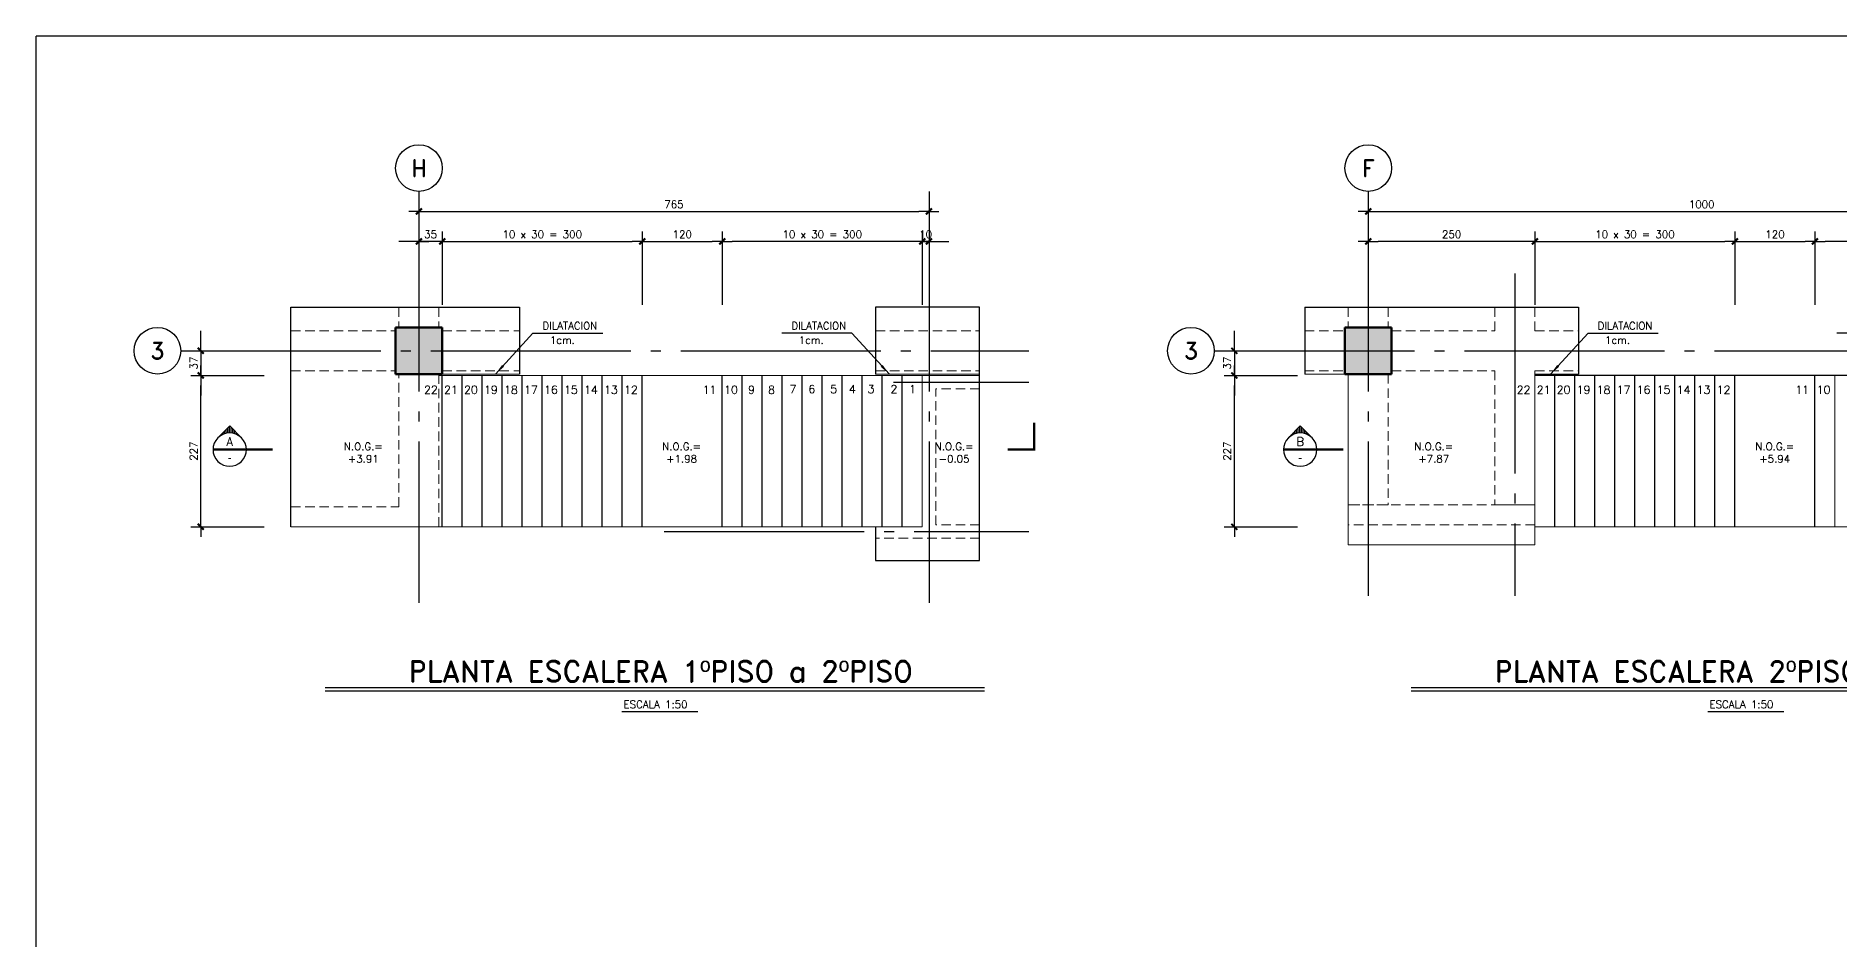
# Model space of a CAD drawing. Extents: x -58 to 5689, y 66 to 4123.
# Drawn here: x -58 to 2647, y 2768 to 4123 of the extents above; entities that cross this region are included whole.
import ezdxf
from ezdxf.enums import TextEntityAlignment as Align

# ---------------------------------------------------------------- set-up
doc = ezdxf.new("R2010")
doc.units = 0
doc.header["$LTSCALE"] = 30
doc.header["$MEASUREMENT"] = 0
for name, pattern in [('EJES', [12.5, 10, -1, 0.5, -1]), ('RLA-PROYECCION', [0.71438, 0.47625, -0.23813]), ('RLE-PROYECCION', [0.71438, 0.47625, -0.23813])]:
    doc.linetypes.add(name, pattern=pattern)
doc.layers.get('0').update_dxf_attribs({"linetype": 'CONTINUOUS'})
for name, color, linetype in [('CONTORNOS', 3, 'CONTINUOUS'), ('RLA-BORDE DE LOSAS', 3, 'CONTINUOUS'), ('RLA-COTAS', 2, 'CONTINUOUS'), ('RLA-COTAS2', 1, 'CONTINUOUS'), ('RLA-EJES', 1, 'EJES'), ('RLA-FORMATO', 7, 'CONTINUOUS'), ('RLA-GRADAS', 3, 'CONTINUOUS'), ('RLA-NIVELES', 3, 'CONTINUOUS'), ('RLA-TEXTOS1', 9, 'CONTINUOUS'), ('RLA-TEXTOS2', 6, 'CONTINUOUS')]:
    doc.layers.add(name, color=color, linetype=linetype)
for name, color, linetype, lineweight in [('RLA-PROYECCION', 2, 'RLA-PROYECCION', 9), ('RLE-LOSA', 3, 'CONTINUOUS', 15), ('RLE-PILAR', 5, 'CONTINUOUS', 50), ('RLE-PROYECCION', 2, 'RLE-PROYECCION', 15), ('RLE-SOLID', 252, 'CONTINUOUS', 15), ('RLE-VIGA', 3, 'CONTINUOUS', 15)]:
    doc.layers.add(name, color=color, linetype=linetype, lineweight=lineweight)
doc.styles.add('ROMAND', font='romand', dxfattribs={"height": 31.5})
doc.styles.add('ROMANS', font='romans.shx', dxfattribs={"height": 11.25})
doc.styles.add('SIETE50', font='ROMAND.SHX', dxfattribs={"height": 31.5})
doc.linetypes.add('ZIGZAG', pattern='A,0.0001,-0.2,[131,ltypeshp.shx,S=0.2,R=0,X=-0.2,Y=0],-0.4,[131,ltypeshp.shx,S=0.2,R=180,X=0.2,Y=0],-0.2', length=0.8001)
doc.dimstyles.new('ING50', dxfattribs={"dimscale": 50, "dimtxt": 0.27, "dimasz": 0.3, "dimexe": 0, "dimexo": 0, "dimgap": 0.1, "dimtad": 1, "dimdec": 1, "dimzin": 12, "dimdsep": 46, "dimtxsty": 'ROMANS', "dimblk": 'TICK1', "dimblk1": 'TICK1', "dimblk2": 'TICK1', "dimcen": 0.09, "dimclrd": 2, "dimclre": 1, "dimclrt": 3, "dimadec": 0, "dimazin": 0, "dimtfac": 1, "dimtdec": 0, "dimtix": 1, "dimtmove": 2, "dimatfit": 3, "dimldrblk": 'TICK1', "dimfxl": 0, "dimfxlon": 1, "dimtolj": 1, "dimtzin": 0, "dimarcsym": 0})

# ---------------------------------------------------------------- blocks, each defined once
blk = doc.blocks.new('EJE-1')
at = {"color": 3, "linetype": 'Continuous'}
blk.add_circle((0, 0), 35, dxfattribs=at)
at = {"color": 5, "linetype": 'Continuous', "style": 'ROMAND'}
blk.add_attdef('0', text='', height=25, dxfattribs=at).set_placement((0.2, 0), align=Align.MIDDLE)
blk = doc.blocks.new('TICK1')
at = {"color": 2}
for points in [[(0, 0), (-1, 0)], [(0, 0), (1, 0)]]:
    blk.add_lwpolyline(points, dxfattribs=at)
at = {"color": 2, "const_width": 0.2}
blk.add_lwpolyline([(-0.3, -0.3), (0.3, 0.3)], dxfattribs=at)
blk = doc.blocks.new('*D17')
at = {"layer": 'RLA-COTAS', "color": 2, "lineweight": -2, "transparency": 16777216}
blk.add_line((531.1, 3860.2), (1266.1, 3860.2), dxfattribs=at)
at = {"layer": 'RLA-COTAS', "color": 2, "lineweight": -2, "transparency": 16777216, "xscale": 15, "yscale": 15, "zscale": 15, "rotation": 180}
blk.add_blockref('TICK1', (516.1, 3860.2), dxfattribs=at)
at = {"layer": 'RLA-COTAS', "color": 2, "lineweight": -2, "transparency": 16777216, "xscale": 15, "yscale": 15, "zscale": 15}
blk.add_blockref('TICK1', (1281.1, 3860.2), dxfattribs=at)
at = {"layer": 'RLA-COTAS', "color": 3, "transparency": 16777216, "insert": (898.6, 3870.8), "char_height": 11.25, "attachment_point": 5, "style": 'ROMANS'}
blk.add_mtext('\\A1;765', dxfattribs=at)
blk = doc.blocks.new('*D18')
at = {"layer": 'RLA-COTAS', "color": 2, "lineweight": -2, "transparency": 16777216}
blk.add_line((866.1, 3815.2), (956.1, 3815.2), dxfattribs=at)
at = {"layer": 'RLA-COTAS', "color": 2, "lineweight": -2, "transparency": 16777216, "xscale": 15, "yscale": 15, "zscale": 15, "rotation": 180}
blk.add_blockref('TICK1', (851.1, 3815.2), dxfattribs=at)
at = {"layer": 'RLA-COTAS', "color": 2, "lineweight": -2, "transparency": 16777216, "xscale": 15, "yscale": 15, "zscale": 15}
blk.add_blockref('TICK1', (971.1, 3815.2), dxfattribs=at)
at = {"layer": 'RLA-COTAS', "color": 3, "transparency": 16777216, "insert": (911.1, 3825.8), "char_height": 11.25, "attachment_point": 5, "style": 'ROMANS'}
blk.add_mtext('\\A1;120', dxfattribs=at)
blk = doc.blocks.new('*D19')
at = {"layer": 'RLA-COTAS', "color": 2, "lineweight": -2, "transparency": 16777216}
blk.add_line((1256.1, 3815.2), (986.1, 3815.2), dxfattribs=at)
at = {"layer": 'RLA-COTAS', "color": 2, "lineweight": -2, "transparency": 16777216, "xscale": 15, "yscale": 15, "zscale": 15, "rotation": 180}
blk.add_blockref('TICK1', (971.1, 3815.2), dxfattribs=at)
at = {"layer": 'RLA-COTAS', "color": 2, "lineweight": -2, "transparency": 16777216, "xscale": 15, "yscale": 15, "zscale": 15}
blk.add_blockref('TICK1', (1271.1, 3815.2), dxfattribs=at)
at = {"layer": 'RLA-COTAS', "color": 3, "transparency": 16777216, "insert": (1121.1, 3825.8), "char_height": 11.25, "attachment_point": 5, "style": 'ROMANS'}
blk.add_mtext('\\A1;10 x 30 = 300', dxfattribs=at)
blk = doc.blocks.new('*D20')
at = {"layer": 'RLA-COTAS', "color": 2, "lineweight": -2, "transparency": 16777216}
blk.add_line((566.1, 3815.2), (836.1, 3815.2), dxfattribs=at)
at = {"layer": 'RLA-COTAS', "color": 2, "lineweight": -2, "transparency": 16777216, "xscale": 15, "yscale": 15, "zscale": 15, "rotation": 180}
blk.add_blockref('TICK1', (551.1, 3815.2), dxfattribs=at)
at = {"layer": 'RLA-COTAS', "color": 2, "lineweight": -2, "transparency": 16777216, "xscale": 15, "yscale": 15, "zscale": 15}
blk.add_blockref('TICK1', (851.1, 3815.2), dxfattribs=at)
at = {"layer": 'RLA-COTAS', "color": 3, "transparency": 16777216, "insert": (701.1, 3825.8), "char_height": 11.25, "attachment_point": 5, "style": 'ROMANS'}
blk.add_mtext('\\A1;10 x 30 = 300', dxfattribs=at)
blk = doc.blocks.new('*D21')
at = {"layer": 'RLA-COTAS', "color": 2, "lineweight": -2, "transparency": 16777216}
for p, q in [((501.1, 3815.2), (486.1, 3815.2)), ((551.1, 3815.2), (516.1, 3815.2)), ((566.1, 3815.2), (581.1, 3815.2))]:
    blk.add_line(p, q, dxfattribs=at)
at = {"layer": 'RLA-COTAS', "color": 2, "lineweight": -2, "transparency": 16777216, "xscale": 15, "yscale": 15, "zscale": 15}
blk.add_blockref('TICK1', (516.1, 3815.2), dxfattribs=at)
at = {"layer": 'RLA-COTAS', "color": 2, "lineweight": -2, "transparency": 16777216, "xscale": 15, "yscale": 15, "zscale": 15, "rotation": 180}
blk.add_blockref('TICK1', (551.1, 3815.2), dxfattribs=at)
at = {"layer": 'RLA-COTAS', "color": 3, "transparency": 16777216, "insert": (533.6, 3825.8), "char_height": 11.25, "attachment_point": 5, "style": 'ROMANS'}
blk.add_mtext('\\A1;35', dxfattribs=at)
blk = doc.blocks.new('*D22')
at = {"layer": 'RLA-COTAS', "color": 2, "lineweight": -2, "transparency": 16777216}
for p, q in [((1256.1, 3815.2), (1241.1, 3815.2)), ((1281.1, 3815.2), (1271.1, 3815.2)), ((1296.1, 3815.2), (1311.1, 3815.2))]:
    blk.add_line(p, q, dxfattribs=at)
at = {"layer": 'RLA-COTAS', "color": 2, "lineweight": -2, "transparency": 16777216, "xscale": 15, "yscale": 15, "zscale": 15}
blk.add_blockref('TICK1', (1271.1, 3815.2), dxfattribs=at)
at = {"layer": 'RLA-COTAS', "color": 2, "lineweight": -2, "transparency": 16777216, "xscale": 15, "yscale": 15, "zscale": 15, "rotation": 180}
blk.add_blockref('TICK1', (1281.1, 3815.2), dxfattribs=at)
at = {"layer": 'RLA-COTAS', "color": 3, "transparency": 16777216, "insert": (1276.1, 3825.8), "char_height": 11.25, "attachment_point": 5, "style": 'ROMANS'}
blk.add_mtext('\\A1;10', dxfattribs=at)
blk = doc.blocks.new('*D23')
at = {"layer": 'RLA-COTAS', "color": 2, "lineweight": -2, "transparency": 16777216}
blk.add_line((188.9, 3402.2), (188.9, 3599.2), dxfattribs=at)
at = {"layer": 'RLA-COTAS', "color": 2, "lineweight": -2, "transparency": 16777216, "xscale": 15, "yscale": 15, "zscale": 15}
for p, rotation in [((188.9, 3614.2), 90), ((188.9, 3387.2), 270)]:
    blk.add_blockref('TICK1', p, dxfattribs=dict(at, rotation=rotation))
at = {"layer": 'RLA-COTAS', "color": 3, "transparency": 16777216, "insert": (178.3, 3500.7), "char_height": 11.25, "attachment_point": 5, "rotation": 90, "style": 'ROMANS'}
blk.add_mtext('\\A1;227', dxfattribs=at)
blk = doc.blocks.new('*D24')
at = {"layer": 'RLA-COTAS', "color": 2, "lineweight": -2, "transparency": 16777216}
for p, q in [((188.9, 3666.2), (188.9, 3681.2)), ((188.9, 3651.2), (188.9, 3614.2)), ((188.9, 3599.2), (188.9, 3584.2))]:
    blk.add_line(p, q, dxfattribs=at)
at = {"layer": 'RLA-COTAS', "color": 2, "lineweight": -2, "transparency": 16777216, "xscale": 15, "yscale": 15, "zscale": 15}
for p, rotation in [((188.9, 3651.2), 270), ((188.9, 3614.2), 90)]:
    blk.add_blockref('TICK1', p, dxfattribs=dict(at, rotation=rotation))
at = {"layer": 'RLA-COTAS', "color": 3, "transparency": 16777216, "insert": (178.3, 3632.7), "char_height": 11.25, "attachment_point": 5, "rotation": 90, "style": 'ROMANS'}
blk.add_mtext('\\A1;37', dxfattribs=at)
blk = doc.blocks.new('*D25')
at = {"layer": 'RLA-COTAS', "color": 2, "lineweight": -2, "transparency": 16777216}
blk.add_line((1739.1, 3402.2), (1739.1, 3599.2), dxfattribs=at)
at = {"layer": 'RLA-COTAS', "color": 2, "lineweight": -2, "transparency": 16777216, "xscale": 15, "yscale": 15, "zscale": 15}
for p, rotation in [((1739.1, 3614.2), 90), ((1739.1, 3387.2), 270)]:
    blk.add_blockref('TICK1', p, dxfattribs=dict(at, rotation=rotation))
at = {"layer": 'RLA-COTAS', "color": 3, "transparency": 16777216, "insert": (1728.4, 3500.7), "char_height": 11.25, "attachment_point": 5, "rotation": 90, "style": 'ROMANS'}
blk.add_mtext('\\A1;227', dxfattribs=at)
blk = doc.blocks.new('*D26')
at = {"layer": 'RLA-COTAS', "color": 2, "lineweight": -2, "transparency": 16777216}
for p, q in [((1739.1, 3666.2), (1739.1, 3681.2)), ((1739.1, 3651.2), (1739.1, 3614.2)), ((1739.1, 3599.2), (1739.1, 3584.2))]:
    blk.add_line(p, q, dxfattribs=at)
at = {"layer": 'RLA-COTAS', "color": 2, "lineweight": -2, "transparency": 16777216, "xscale": 15, "yscale": 15, "zscale": 15}
for p, rotation in [((1739.1, 3651.2), 270), ((1739.1, 3614.2), 90)]:
    blk.add_blockref('TICK1', p, dxfattribs=dict(at, rotation=rotation))
at = {"layer": 'RLA-COTAS', "color": 3, "transparency": 16777216, "insert": (1728.4, 3632.7), "char_height": 11.25, "attachment_point": 5, "rotation": 90, "style": 'ROMANS'}
blk.add_mtext('\\A1;37', dxfattribs=at)
blk = doc.blocks.new('*D27')
at = {"layer": 'RLA-COTAS', "color": 2, "lineweight": -2, "transparency": 16777216}
blk.add_line((2505, 3815.2), (2595, 3815.2), dxfattribs=at)
at = {"layer": 'RLA-COTAS', "color": 2, "lineweight": -2, "transparency": 16777216, "xscale": 15, "yscale": 15, "zscale": 15, "rotation": 180}
blk.add_blockref('TICK1', (2490, 3815.2), dxfattribs=at)
at = {"layer": 'RLA-COTAS', "color": 2, "lineweight": -2, "transparency": 16777216, "xscale": 15, "yscale": 15, "zscale": 15}
blk.add_blockref('TICK1', (2610, 3815.2), dxfattribs=at)
at = {"layer": 'RLA-COTAS', "color": 3, "transparency": 16777216, "insert": (2550, 3825.8), "char_height": 11.25, "attachment_point": 5, "style": 'ROMANS'}
blk.add_mtext('\\A1;120', dxfattribs=at)
blk = doc.blocks.new('*D28')
at = {"layer": 'RLA-COTAS', "color": 2, "lineweight": -2, "transparency": 16777216}
blk.add_line((2895, 3815.2), (2625, 3815.2), dxfattribs=at)
at = {"layer": 'RLA-COTAS', "color": 2, "lineweight": -2, "transparency": 16777216, "xscale": 15, "yscale": 15, "zscale": 15, "rotation": 180}
blk.add_blockref('TICK1', (2610, 3815.2), dxfattribs=at)
at = {"layer": 'RLA-COTAS', "color": 2, "lineweight": -2, "transparency": 16777216, "xscale": 15, "yscale": 15, "zscale": 15}
blk.add_blockref('TICK1', (2910, 3815.2), dxfattribs=at)
at = {"layer": 'RLA-COTAS', "color": 3, "transparency": 16777216, "insert": (2760, 3825.8), "char_height": 11.25, "attachment_point": 5, "style": 'ROMANS'}
blk.add_mtext('\\A1;10 x 30 = 300', dxfattribs=at)
blk = doc.blocks.new('*D29')
at = {"layer": 'RLA-COTAS', "color": 2, "lineweight": -2, "transparency": 16777216}
blk.add_line((2205, 3815.2), (2475, 3815.2), dxfattribs=at)
at = {"layer": 'RLA-COTAS', "color": 2, "lineweight": -2, "transparency": 16777216, "xscale": 15, "yscale": 15, "zscale": 15, "rotation": 180}
blk.add_blockref('TICK1', (2190, 3815.2), dxfattribs=at)
at = {"layer": 'RLA-COTAS', "color": 2, "lineweight": -2, "transparency": 16777216, "xscale": 15, "yscale": 15, "zscale": 15}
blk.add_blockref('TICK1', (2490, 3815.2), dxfattribs=at)
at = {"layer": 'RLA-COTAS', "color": 3, "transparency": 16777216, "insert": (2340, 3825.8), "char_height": 11.25, "attachment_point": 5, "style": 'ROMANS'}
blk.add_mtext('\\A1;10 x 30 = 300', dxfattribs=at)
blk = doc.blocks.new('*D30')
at = {"layer": 'RLA-COTAS', "color": 2, "lineweight": -2, "transparency": 16777216}
blk.add_line((2175, 3815.2), (1955, 3815.2), dxfattribs=at)
at = {"layer": 'RLA-COTAS', "color": 2, "lineweight": -2, "transparency": 16777216, "xscale": 15, "yscale": 15, "zscale": 15, "rotation": 180}
blk.add_blockref('TICK1', (1940, 3815.2), dxfattribs=at)
at = {"layer": 'RLA-COTAS', "color": 2, "lineweight": -2, "transparency": 16777216, "xscale": 15, "yscale": 15, "zscale": 15}
blk.add_blockref('TICK1', (2190, 3815.2), dxfattribs=at)
at = {"layer": 'RLA-COTAS', "color": 3, "transparency": 16777216, "insert": (2065, 3825.8), "char_height": 11.25, "attachment_point": 5, "style": 'ROMANS'}
blk.add_mtext('\\A1;250', dxfattribs=at)
blk = doc.blocks.new('*D32')
at = {"layer": 'RLA-COTAS', "color": 2, "lineweight": -2, "transparency": 16777216}
blk.add_line((1955, 3860.2), (2925, 3860.2), dxfattribs=at)
at = {"layer": 'RLA-COTAS', "color": 2, "lineweight": -2, "transparency": 16777216, "xscale": 15, "yscale": 15, "zscale": 15, "rotation": 180}
blk.add_blockref('TICK1', (1940, 3860.2), dxfattribs=at)
at = {"layer": 'RLA-COTAS', "color": 2, "lineweight": -2, "transparency": 16777216, "xscale": 15, "yscale": 15, "zscale": 15}
blk.add_blockref('TICK1', (2940, 3860.2), dxfattribs=at)
at = {"layer": 'RLA-COTAS', "color": 3, "transparency": 16777216, "insert": (2440, 3870.8), "char_height": 11.25, "attachment_point": 5, "style": 'ROMANS'}
blk.add_mtext('\\A1;1000', dxfattribs=at)
blk = doc.blocks.new('*X13')
at = {"color": 0}
for p, q in [((2577.5, 1326.9), (2577.5, 1327.9)), ((2580, 1328.2), (2580, 1330.4)), ((2582.5, 1329.2), (2582.5, 1332.9)), ((2585, 1329.9), (2585, 1335.4)), ((2587.5, 1330.3), (2587.5, 1337.9)), ((2590, 1330.5), (2590, 1340.4)), ((2592.5, 1330.4), (2592.5, 1338.9)), ((2595, 1330.1), (2595, 1336.4)), ((2597.5, 1329.5), (2597.5, 1333.9)), ((2600, 1328.6), (2600, 1331.4)), ((2602.5, 1327.4), (2602.5, 1328.9)), ((2605, 1325.9), (2605, 1326.4)), ((2575, 1325.1), (2575, 1325.4)), ((2607.5, 1323.8), (2607.5, 1323.9))]:
    blk.add_line(p, q, dxfattribs=at)
blk = doc.blocks.new('corte3')
at = {"color": 2, "linetype": 'Continuous'}
for p, q in [((-17.7, 17.7), (0, 35.4)), ((0, 35.4), (17.7, 17.7))]:
    blk.add_line(p, q, dxfattribs=at)
at = {"color": 2, "linetype": 'Continuous', "const_width": 3.5}
blk.add_lwpolyline([(-25, 0), (64.6, 0)], dxfattribs=at)
at = {"color": 1, "linetype": 'Continuous'}
blk.add_arc((0, 0), 25, 135, 45, dxfattribs=at)
at = {"color": 2, "linetype": 'Continuous'}
blk.add_arc((0, 0), 25, 45, 135, dxfattribs=at)
blk.add_blockref('*X13', (-2590.5, -1305.5), dxfattribs=at)
at = {"color": 3, "linetype": 'Continuous', "style": 'ROMAND'}
blk.add_attdef('A', text='', height=13, dxfattribs=at).set_placement((0, 12), align=Align.MIDDLE)
at = {"color": 3, "linetype": 'Continuous'}
blk.add_attdef('-', text='', height=13, dxfattribs=at).set_placement((0, -12), align=Align.MIDDLE)
blk = doc.blocks.new('CORTE9')
at = {"color": 2, "const_width": 3.51}
blk.add_lwpolyline([(0, 39.5), (0, 0), (40.5, 0)], dxfattribs=at)

msp = doc.modelspace()

# ---------------------------------------------------------------- hatches: boundary and pattern name
at = {"layer": 'RLE-SOLID'}
for points in [[(551.14, 3616.18), (551.14, 3686.18), (481.14, 3686.18), (481.14, 3616.18)], [(1974.96, 3616.18), (1974.96, 3686.18), (1904.96, 3686.18), (1904.96, 3616.18)]]:
    msp.add_hatch(color=256, dxfattribs=at).paths.add_polyline_path(points, flags=0)

# ---------------------------------------------------------------- linework, layer by layer
at = {"layer": 'CONTORNOS'}
for p, q in [((551.14, 3387.18), (551.14, 3614.18)), ((581.14, 3387.18), (581.14, 3614.18)), ((611.14, 3387.18), (611.14, 3614.18)), ((641.14, 3387.18), (641.14, 3614.18)), ((671.14, 3387.18), (671.14, 3614.18)), ((701.14, 3387.18), (701.14, 3614.18)), ((731.14, 3387.18), (731.14, 3614.18)), ((761.14, 3387.18), (761.14, 3614.18)), ((791.14, 3387.18), (791.14, 3614.18)), ((821.14, 3387.18), (821.14, 3614.18)), ((851.14, 3387.18), (851.14, 3614.18)), ((971.14, 3387.18), (971.14, 3614.18)), ((1001.14, 3387.18), (1001.14, 3614.18)), ((1031.14, 3387.18), (1031.14, 3614.18)), ((1061.14, 3387.18), (1061.14, 3614.18)), ((1091.14, 3387.18), (1091.14, 3614.18)), ((1121.14, 3387.18), (1121.14, 3614.18)), ((1151.14, 3387.18), (1151.14, 3614.18)), ((1181.14, 3387.18), (1181.14, 3614.18)), ((1211.14, 3387.18), (1211.14, 3614.18)), ((1241.14, 3387.18), (1241.14, 3614.18)), ((2909.96, 3614.18), (2189.96, 3614.18)), ((2219.96, 3387.18), (2219.96, 3614.18)), ((2249.96, 3387.18), (2249.96, 3614.18)), ((2279.96, 3387.18), (2279.96, 3614.18)), ((2309.96, 3387.18), (2309.96, 3614.18)), ((2339.96, 3387.18), (2339.96, 3614.18)), ((2369.96, 3387.18), (2369.96, 3614.18)), ((2399.96, 3387.18), (2399.96, 3614.18)), ((2429.96, 3387.18), (2429.96, 3614.18)), ((2459.96, 3387.18), (2459.96, 3614.18)), ((2489.96, 3387.18), (2489.96, 3614.18)), ((2609.96, 3387.18), (2609.96, 3614.18))]:
    msp.add_line(p, q, dxfattribs=at)
at = {"layer": 'RLA-BORDE DE LOSAS', "color": 1, "linetype": 'ZIGZAG'}
for p, q in [((324.07, 3387.18), (324.07, 3716.44)), ((324.07, 3716.44), (666.79, 3716.44)), ((666.79, 3716.44), (666.79, 3616.18)), ((1356.95, 3716.44), (1200.97, 3716.44)), ((1200.97, 3716.44), (1200.97, 3616.18)), ((1356.95, 3336.69), (1356.95, 3716.44)), ((1844.71, 3716.44), (2255.23, 3716.44)), ((1844.71, 3716.44), (1844.71, 3616.18)), ((2255.23, 3716.44), (2255.23, 3616.18)), ((1200.97, 3387.18), (1200.97, 3336.69)), ((1200.97, 3336.69), (1356.95, 3336.69))]:
    msp.add_line(p, q, dxfattribs=at)
at = {"layer": 'RLA-COTAS2'}
for p, q in [((551.14, 3830.16), (551.14, 3720.16)), ((851.14, 3830.16), (851.14, 3720.16)), ((971.14, 3830.16), (971.14, 3720.16)), ((1271.14, 3830.16), (1271.14, 3720.16)), ((2189.96, 3830.16), (2189.96, 3720.16)), ((2489.96, 3830.16), (2489.96, 3720.16)), ((2609.96, 3830.16), (2609.96, 3720.16)), ((173.91, 3614.18), (283.91, 3614.18)), ((1724.07, 3614.18), (1834.07, 3614.18)), ((173.91, 3387.18), (283.91, 3387.18)), ((1724.07, 3387.18), (1834.07, 3387.18))]:
    msp.add_line(p, q, dxfattribs=at)
at = {"layer": 'RLA-EJES'}
for p, q in [((516.14, 3890.16), (516.14, 3273.31)), ((1281.14, 3890.16), (1281.14, 3273.31)), ((1939.96, 3890.16), (1939.96, 3283.85)), ((2159.96, 3767.23), (2159.96, 3283.85)), ((158.91, 3651.18), (1431.11, 3651.18)), ((1709.07, 3651.18), (3206.34, 3651.18)), ((1227.85, 3604.18), (1431.11, 3604.18)), ((883.85, 3379.95), (1431.11, 3379.95))]:
    msp.add_line(p, q, dxfattribs=at)
at = {"layer": 'RLA-FORMATO', "color": 6, "linetype": 'Continuous'}
for p in [(-58.1, 68.1), (5686.9, 4123.1)]:
    msp.add_line(p, (-58.1, 4123.1), dxfattribs=at)
at = {"layer": 'RLA-PROYECCION'}
for p, q in [((486.14, 3716.44), (486.14, 3686.18)), ((546.14, 3716.44), (546.14, 3686.18)), ((324.07, 3681.2), (481.14, 3681.2)), ((551.14, 3681.2), (666.79, 3681.2)), ((1200.97, 3681.2), (1356.95, 3681.2)), ((324.07, 3621.2), (481.14, 3621.2)), ((486.14, 3417.18), (486.14, 3616.18)), ((546.14, 3387.18), (546.14, 3616.18)), ((551.14, 3621.2), (666.79, 3621.2)), ((1200.97, 3621.2), (1356.95, 3621.2)), ((1356.95, 3594.18), (1291.14, 3594.18)), ((1291.14, 3389.95), (1291.14, 3594.18)), ((324.07, 3417.18), (486.14, 3417.18)), ((1356.95, 3389.95), (1291.14, 3389.95)), ((1356.95, 3369.95), (1200.97, 3369.95))]:
    msp.add_line(p, q, dxfattribs=at)
at = {"layer": 'RLA-TEXTOS1', "color": 1}
for p, q in [((630.75, 3616.18), (687.02, 3677.83)), ((687.02, 3677.83), (792.09, 3677.83)), ((1165.38, 3677.83), (1060.31, 3677.83)), ((1221.65, 3616.18), (1165.38, 3677.83)), ((2213.29, 3616.18), (2269.56, 3677.83)), ((2269.56, 3677.83), (2374.63, 3677.83)), ((2747.92, 3677.83), (2642.85, 3677.83))]:
    msp.add_line(p, q, dxfattribs=at)
at = {"layer": 'RLA-TEXTOS1', "color": 2}
for points in [[(630.75, 3616.18, 0, 4, 0), (642.28, 3628.57, 4, 4, 0)], [(1221.65, 3616.18, 0, 4, 0), (1210.12, 3628.57, 4, 4, 0)], [(2213.29, 3616.18, 0, 4, 0), (2224.82, 3628.57, 4, 4, 0)]]:
    msp.add_lwpolyline(points, format="xyseb", dxfattribs=at)
at = {"layer": 'RLA-TEXTOS2', "color": 6}
for p, q in [((375.5, 3146.16), (1364.41, 3146.16)), ((375.5, 3141.16), (1364.41, 3141.16)), ((2004.2, 3146.16), (2993.11, 3146.16)), ((2004.2, 3141.16), (2993.11, 3141.16))]:
    msp.add_line(p, q, dxfattribs=at)
at = {"layer": 'RLA-TEXTOS2', "color": 3}
for p, q in [((820.39, 3110.4), (934.49, 3110.4)), ((2449.09, 3110.4), (2563.19, 3110.4))]:
    msp.add_line(p, q, dxfattribs=at)
at = {"layer": 'RLE-LOSA'}
for p, q in [((546.14, 3614.18), (1271.14, 3614.18)), ((666.79, 3616.18), (551.14, 3616.18)), ((1356.95, 3616.18), (1200.97, 3616.18)), ((1904.96, 3616.18), (1844.71, 3616.18)), ((2255.23, 3616.18), (2189.96, 3616.18)), ((324.07, 3387.18), (1271.14, 3387.18)), ((2189.96, 3387.18), (3106.65, 3387.18))]:
    msp.add_line(p, q, dxfattribs=at)
at = {"layer": 'RLE-PILAR'}
for p, q in [((481.14, 3686.18), (551.14, 3686.18)), ((481.14, 3616.18), (481.14, 3686.18)), ((551.14, 3686.18), (551.14, 3616.18)), ((1904.96, 3686.18), (1974.96, 3686.18)), ((1904.96, 3616.18), (1904.96, 3686.18)), ((1974.96, 3686.18), (1974.96, 3616.18)), ((551.14, 3616.18), (481.14, 3616.18)), ((1974.96, 3616.18), (1904.96, 3616.18))]:
    msp.add_line(p, q, dxfattribs=at)
at = {"layer": 'RLE-PROYECCION'}
for p, q in [((1909.96, 3716.44), (1909.96, 3686.18)), ((1969.96, 3716.44), (1969.96, 3686.18)), ((2129.96, 3716.44), (2129.96, 3681.2)), ((2189.96, 3716.44), (2189.96, 3681.2)), ((1844.71, 3681.2), (1904.96, 3681.2)), ((1974.96, 3681.2), (2129.96, 3681.2)), ((2189.96, 3681.2), (2255.23, 3681.2)), ((1844.71, 3621.2), (1904.96, 3621.2)), ((1969.96, 3616.18), (1969.96, 3420.2)), ((1974.96, 3621.2), (2129.96, 3621.2)), ((2129.96, 3621.2), (2129.96, 3420.2)), ((2189.96, 3621.2), (2255.23, 3621.2)), ((1969.96, 3420.2), (1909.96, 3420.2)), ((1909.96, 3420.2), (2189.96, 3420.2)), ((2189.96, 3420.2), (2129.96, 3420.2)), ((2189.96, 3390.2), (1909.96, 3390.2))]:
    msp.add_line(p, q, dxfattribs=at)
at = {"layer": 'RLE-VIGA'}
for p, q in [((1356.95, 3614.18), (1271.14, 3614.18)), ((1271.14, 3387.18), (1271.14, 3614.18)), ((1909.96, 3616.18), (1909.96, 3420.2)), ((2189.96, 3621.2), (2189.96, 3420.2)), ((2639.96, 3614.18), (2639.96, 3387.18)), ((1909.96, 3360.2), (1909.96, 3420.2)), ((2189.96, 3420.2), (2189.96, 3360.2)), ((1909.96, 3360.2), (2189.96, 3360.2))]:
    msp.add_line(p, q, dxfattribs=at)

# ---------------------------------------------------------------- block references
at = {"layer": 'CONTORNOS', "rotation": 90}
msp.add_blockref('CORTE9', (1438.69, 3503), dxfattribs=at)
at = {"layer": 'CONTORNOS'}
for p, values in [((232.29, 3503), {'-': '-', 'A': 'A'}), ((1837.94, 3503), {'-': '-', 'A': 'B'})]:
    msp.add_blockref('corte3', p, dxfattribs=at).add_auto_attribs(values)
at = {"layer": 'RLA-EJES'}
for p, values in [((516.14, 3925.16), {'0': 'H'}), ((1939.96, 3925.16), {'0': 'F'}), ((123.91, 3651.18), {'0': '3'}), ((1674.07, 3651.18), {'0': '3'})]:
    msp.add_blockref('EJE-1', p, dxfattribs=at).add_auto_attribs(values)

# ---------------------------------------------------------------- texts
at = {"layer": 'RLA-GRADAS', "style": 'ROMAND'}
for s, p in [('22', (523.83, 3586.72)), ('21', (553.83, 3586.72)), ('20', (583.83, 3586.72)), ('19', (613.83, 3586.72)), ('18', (643.83, 3586.72)), ('17', (673.83, 3586.72)), ('16', (703.83, 3586.72)), ('15', (733.83, 3586.72)), ('14', (763.83, 3586.72)), ('13', (793.83, 3586.72)), ('12', (823.83, 3586.72)), ('11', (941.61, 3586.72)), ('10', (973.83, 3586.72)), ('9', (1009.9, 3586.72)), ('8', (1039.9, 3586.72)), ('7', (1071.99, 3587.72)), ('6', (1100.19, 3587.72)), ('5', (1133.01, 3587.72)), ('4', (1161.01, 3587.72)), ('3', (1189.01, 3587.72)), ('2', (1223.43, 3587.72)), ('1', (1251.43, 3587.72)), ('22', (2162.65, 3586.72)), ('21', (2192.65, 3586.72)), ('20', (2222.65, 3586.72)), ('19', (2252.65, 3586.72)), ('18', (2282.65, 3586.72)), ('17', (2312.65, 3586.72)), ('16', (2342.65, 3586.72)), ('15', (2372.65, 3586.72)), ('14', (2402.65, 3586.72)), ('13', (2432.65, 3586.72)), ('12', (2462.65, 3586.72)), ('11', (2580.42, 3586.72)), ('10', (2612.64, 3586.72))]:
    msp.add_text(s, height=12, dxfattribs=at).set_placement(p)
at = {"layer": 'RLA-NIVELES', "color": 3, "char_height": 11.25, "width": 90.6757, "attachment_point": 2, "style": 'ROMANS'}
for s, insert in [('N.O.G.= +3.91', (432.65, 3513.42)), ('N.O.G.= +1.98', (910.1, 3513.42)), ('N.O.G.= -0.05', (1318.82, 3513.42)), ('N.O.G.= +7.87', (2038.21, 3513.42)), ('N.O.G.= +5.94', (2549.65, 3513.42))]:
    msp.add_mtext(s, dxfattribs=dict(at, insert=insert))
at = {"layer": 'RLA-TEXTOS1', "style": 'ROMANS'}
for s, p in [(' DILATACION', (738.69, 3683.16)), (' DILATACION', (1111.98, 3683.16)), (' DILATACION', (2321.24, 3683.16)), (' 1cm.', (727.42, 3661.54)), (' 1cm.', (1100.71, 3661.54)), (' 1cm.', (2309.97, 3661.54))]:
    msp.add_text(s, height=11.2, dxfattribs=at).set_placement(p, align=Align.CENTER)
at = {"layer": 'RLA-TEXTOS2', "color": 6, "style": 'SIETE50'}
for s, p in [('PLANTA ESCALERA 1ºPISO a 2ºPISO', (878.86, 3154.74)), ('PLANTA ESCALERA 2ºPISO a 3ºPISO', (2507.56, 3154.74))]:
    msp.add_text(s, height=31.5, dxfattribs=at).set_placement(p, align=Align.CENTER)
at = {"layer": 'RLA-TEXTOS2', "color": 3, "style": 'ROMANS'}
for p in [(822.99, 3115.35), (2451.69, 3115.35)]:
    msp.add_text('ESCALA 1:50', height=11.25, dxfattribs=at).set_placement(p)

# ---------------------------------------------------------------- dimensions: what is measured, and where the dimension line sits
at = {"layer": 'RLA-COTAS'}
for base, p1, p2, picture, middle in [((1281.14, 3860.16), (516.14, 3860.16), (1281.14, 3860.16), '*D17', (898.64, 3870.78)), ((2939.96, 3860.16), (1939.96, 3860.16), (2939.96, 3860.16), '*D32', (2439.96, 3870.78)), ((971.14, 3815.16), (851.14, 3815.16), (971.14, 3815.16), '*D18', (911.14, 3825.78)), ((2609.96, 3815.16), (2489.96, 3815.16), (2609.96, 3815.16), '*D27', (2549.96, 3825.78))]:
    dim = msp.add_linear_dim(base=base, p1=p1, p2=p2, dimstyle='ING50', dxfattribs=at)
    dim.commit()
    dim.dimension.update_dxf_attribs({"geometry": picture, "text_midpoint": middle})
for base, p1, p2, picture, middle in [((851.14, 3815.16), (551.14, 3815.16), (851.14, 3815.16), '*D20', (701.14, 3825.78)), ((2489.96, 3815.16), (2189.96, 3815.16), (2489.96, 3815.16), '*D29', (2339.96, 3825.78))]:
    dim = msp.add_linear_dim(base=base, p1=p1, p2=p2, text='10 x 30 = <>', dimstyle='ING50', dxfattribs=at)
    dim.commit()
    dim.dimension.update_dxf_attribs({"geometry": picture, "text_midpoint": middle})
for base, p1, p2, picture, middle in [((971.14, 3815.16), (1271.14, 3815.16), (971.14, 3815.16), '*D19', (1121.14, 3825.78)), ((2609.96, 3815.16), (2909.95, 3815.16), (2609.96, 3815.16), '*D28', (2759.96, 3825.78))]:
    dim = msp.add_linear_dim(base=base, p1=p1, p2=p2, angle=180, text='10 x 30 = <>', dimstyle='ING50', dxfattribs=at)
    dim.commit()
    dim.dimension.update_dxf_attribs({"geometry": picture, "text_midpoint": middle})
for base, p1, p2, angle, picture, middle in [((516.14, 3815.16), (551.14, 3815.16), (516.14, 3815.16), 180, '*D21', (533.64, 3825.78)), ((1271.14, 3815.16), (1281.14, 3815.16), (1271.14, 3815.16), 180, '*D22', (1276.14, 3825.78)), ((1939.96, 3815.16), (2189.96, 3815.16), (1939.96, 3815.16), 180, '*D30', (2064.96, 3825.78)), ((188.91, 3614.18), (188.91, 3651.18), (188.91, 3614.18), 270, '*D24', (178.28, 3632.68)), ((1739.07, 3614.18), (1739.07, 3651.18), (1739.07, 3614.18), 270, '*D26', (1728.45, 3632.68)), ((188.91, 3614.18), (188.91, 3387.18), (188.91, 3614.18), 90, '*D23', (178.28, 3500.68)), ((1739.07, 3614.18), (1739.07, 3387.18), (1739.07, 3614.18), 90, '*D25', (1728.45, 3500.68))]:
    dim = msp.add_linear_dim(base=base, p1=p1, p2=p2, angle=angle, dimstyle='ING50', dxfattribs=at)
    dim.commit()
    dim.dimension.update_dxf_attribs({"geometry": picture, "text_midpoint": middle})

doc.saveas('drawing.dxf')
